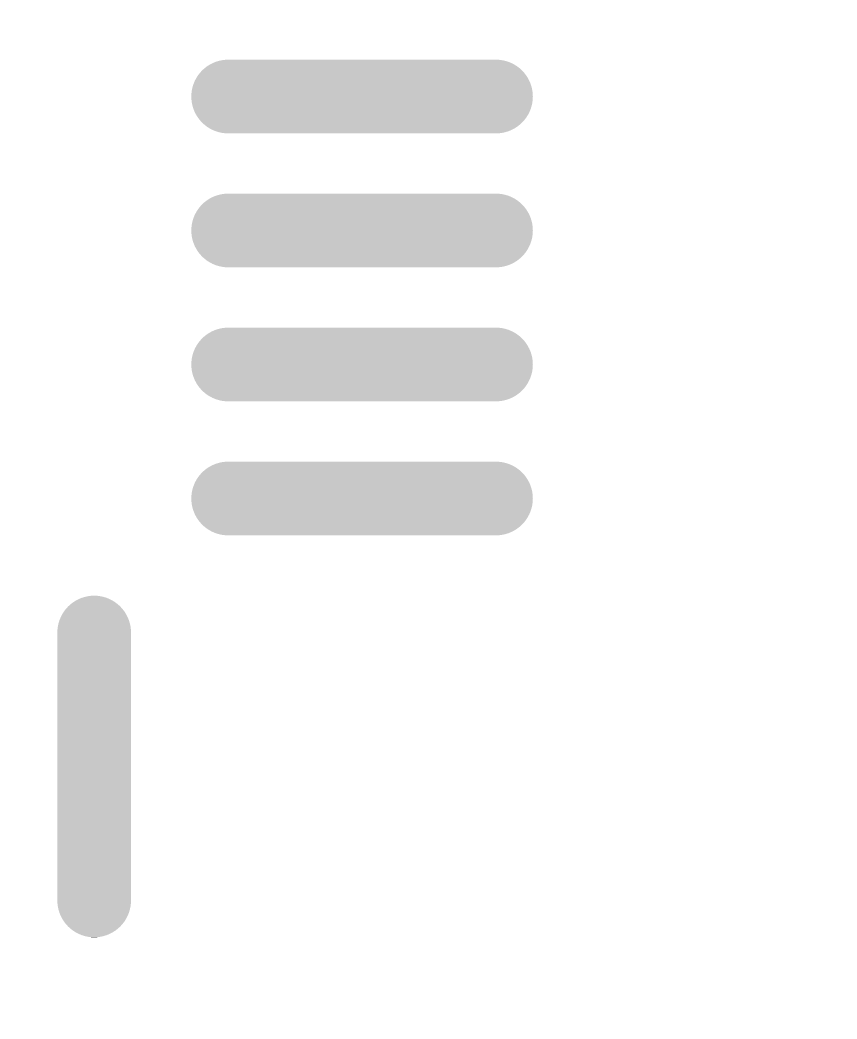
# Model space of a CAD drawing. Header units: millimetres. Extents: x 167 to 548, y -50 to 246.
# Drawn here: x 435.719 to 438.159, y 165.927 to 168.909 of the extents above; entities that cross this region are included whole.
import ezdxf

# ---------------------------------------------------------------- set-up
doc = ezdxf.new("R2010")
doc.units = ezdxf.units.MM
doc.layers.add('DIM', color=4, linetype='Continuous')
doc.dimstyles.new('ISO-25$0', dxfattribs={"dimtxt": 2.5, "dimasz": 1.2, "dimexe": 0.3, "dimexo": 0.1, "dimgap": 0.2, "dimtad": 1, "dimzin": 1, "dimdsep": 46, "dimtxsty": 'Standard', "dimcen": 0.5, "dimadec": 0, "dimazin": 0, "dimtp": 1.2, "dimtm": 1.2, "dimtfac": 1, "dimtmove": 0, "dimatfit": 3, "dimfxl": 0, "dimtolj": 1, "dimarcsym": 0})

# ---------------------------------------------------------------- blocks, each defined once
blk = doc.blocks.new('*D9')
at = {"layer": 'DEFPOINTS', "color": 0}
for p in [(475.4281, 189.245), (423.9581, 158.3138), (475.4281, 158.3138)]:
    blk.add_point(p, dxfattribs=at)
at = {"layer": 'DIM', "color": 0, "lineweight": -2}
for p, q in [((423.9581, 158.4138), (423.9581, 189.545)), ((475.4281, 158.4138), (475.4281, 189.545)), ((425.1581, 189.245), (474.2281, 189.245))]:
    blk.add_line(p, q, dxfattribs=at)
at = {"layer": 'DIM', "color": 0}
for points in [[(425.1581, 189.445), (425.1581, 189.045), (423.9581, 189.245)], [(474.2281, 189.445), (474.2281, 189.045), (475.4281, 189.245)]]:
    blk.add_solid(points, dxfattribs=at)
at = {"layer": 'DIM', "color": 0, "insert": (449.6931, 190.695), "char_height": 2.5, "attachment_point": 5}
blk.add_mtext('\\A1;51.47', dxfattribs=at)

msp = doc.modelspace()

# ---------------------------------------------------------------- linework, layer by layer
for points in [[(436.2698, 168.7652), (436.2774, 168.771), (437.2113, 168.7652), (437.2037, 168.771)], [(436.2774, 168.771), (436.2855, 168.7762), (437.2037, 168.771), (437.1956, 168.7762)], [(436.2855, 168.7762), (436.294, 168.7806), (437.1956, 168.7762), (437.1871, 168.7806)], [(436.294, 168.7806), (436.3029, 168.7843), (437.1871, 168.7806), (437.1783, 168.7843)], [(436.3029, 168.7843), (436.3121, 168.7872), (437.1783, 168.7843), (437.1691, 168.7872)], [(436.3121, 168.7872), (436.3214, 168.7892), (437.1691, 168.7872), (437.1597, 168.7892)], [(436.3214, 168.7892), (436.3309, 168.7905), (437.1597, 168.7892), (437.1502, 168.7905)], [(436.3309, 168.7905), (436.3405, 168.7909), (437.1502, 168.7905), (437.1407, 168.7909)], [(436.2453, 168.7359), (436.2504, 168.744), (437.2359, 168.7359), (437.2307, 168.744)], [(436.2504, 168.744), (436.2563, 168.7516), (437.2307, 168.744), (437.2249, 168.7516)], [(436.2504, 168.744), (436.2504, 168.744), (437.2307, 168.744)], [(436.2563, 168.7516), (436.2627, 168.7587), (437.2249, 168.7516), (437.2184, 168.7587)], [(436.2627, 168.7587), (436.2698, 168.7652), (437.2184, 168.7587), (437.2114, 168.7652)], [(436.2698, 168.7652), (436.2698, 168.7652), (437.2114, 168.7652), (437.2113, 168.7652)], [(436.2322, 168.7), (436.2343, 168.7094), (437.249, 168.7), (437.2469, 168.7094)], [(436.2343, 168.7094), (436.2372, 168.7185), (437.2469, 168.7094), (437.244, 168.7185)], [(436.2372, 168.7185), (436.2408, 168.7274), (437.244, 168.7185), (437.2403, 168.7274)], [(436.2408, 168.7274), (436.2453, 168.7359), (437.2403, 168.7274), (437.2359, 168.7359)], [(436.2305, 168.6809), (436.231, 168.6905), (437.2506, 168.6809), (437.2502, 168.6905)], [(436.231, 168.6713), (436.2305, 168.6809), (437.2502, 168.6713), (437.2506, 168.6809)], [(436.231, 168.6905), (436.2322, 168.7), (437.2502, 168.6905), (437.249, 168.7)], [(436.2322, 168.6618), (436.231, 168.6713), (437.249, 168.6618), (437.2502, 168.6713)], [(436.2343, 168.6525), (436.2322, 168.6618), (437.2469, 168.6525), (437.249, 168.6618)], [(436.2343, 168.6524), (436.2343, 168.6525), (437.2469, 168.6524), (437.2469, 168.6525)], [(436.2372, 168.6433), (436.2343, 168.6524), (437.244, 168.6433), (437.2469, 168.6524)], [(436.2408, 168.6344), (436.2372, 168.6433), (437.2403, 168.6344), (437.244, 168.6433)], [(436.2453, 168.6259), (436.2408, 168.6344), (437.2359, 168.6259), (437.2403, 168.6344)], [(436.2504, 168.6178), (436.2453, 168.6259), (437.2307, 168.6178), (437.2359, 168.6259)], [(436.2563, 168.6102), (436.2504, 168.6178), (437.2249, 168.6102), (437.2307, 168.6178)], [(436.2627, 168.6031), (436.2563, 168.6102), (437.2184, 168.6031), (437.2249, 168.6102)], [(436.2698, 168.5967), (436.2627, 168.6031), (437.2114, 168.5967), (437.2184, 168.6031)], [(436.2698, 168.5967), (436.2698, 168.5967), (437.2113, 168.5967), (437.2114, 168.5967)], [(436.2774, 168.5908), (436.2698, 168.5967), (437.2037, 168.5908), (437.2113, 168.5967)], [(436.2855, 168.5857), (436.2774, 168.5908), (437.1956, 168.5857), (437.2037, 168.5908)], [(436.294, 168.5812), (436.2855, 168.5857), (437.1871, 168.5812), (437.1956, 168.5857)], [(436.3029, 168.5776), (436.294, 168.5812), (437.1783, 168.5776), (437.1871, 168.5812)], [(436.3121, 168.5747), (436.3029, 168.5776), (437.1691, 168.5747), (437.1783, 168.5776)], [(436.3214, 168.5726), (436.3121, 168.5747), (437.1598, 168.5726), (437.1691, 168.5747)], [(436.3309, 168.5713), (436.3214, 168.5726), (437.1502, 168.5713), (437.1598, 168.5726)], [(436.3405, 168.5709), (436.3309, 168.5713), (437.1407, 168.5709), (437.1502, 168.5713)], [(436.294, 168.3808), (436.3029, 168.3845), (437.1871, 168.3808), (437.1783, 168.3845)], [(436.3029, 168.3845), (436.3121, 168.3873), (437.1783, 168.3845), (437.1691, 168.3873)], [(436.3121, 168.3873), (436.3214, 168.3894), (437.1691, 168.3873), (437.1597, 168.3894)], [(436.3214, 168.3894), (436.3309, 168.3907), (437.1597, 168.3894), (437.1502, 168.3907)], [(436.3309, 168.3907), (436.3405, 168.3911), (437.1502, 168.3907), (437.1407, 168.3911)], [(436.2504, 168.3442), (436.2563, 168.3518), (437.2307, 168.3442), (437.2249, 168.3518)], [(436.2563, 168.3518), (436.2627, 168.3589), (437.2249, 168.3518), (437.2184, 168.3589)], [(436.2627, 168.3589), (436.2698, 168.3654), (437.2184, 168.3589), (437.2114, 168.3654)], [(436.2698, 168.3654), (436.2774, 168.3712), (437.2113, 168.3654), (437.2037, 168.3712)], [(436.2698, 168.3654), (436.2698, 168.3654), (437.2114, 168.3654), (437.2113, 168.3654)], [(436.2774, 168.3712), (436.2855, 168.3764), (437.2037, 168.3712), (437.1956, 168.3764)], [(436.2855, 168.3764), (436.294, 168.3808), (437.1956, 168.3764), (437.1871, 168.3808)], [(436.2372, 168.3187), (436.2408, 168.3276), (437.244, 168.3187), (437.2403, 168.3276)], [(436.2408, 168.3276), (436.2453, 168.3361), (437.2403, 168.3276), (437.2359, 168.3361)], [(436.2453, 168.3361), (436.2504, 168.3442), (437.2359, 168.3361), (437.2307, 168.3442)], [(436.2504, 168.3442), (436.2504, 168.3442), (437.2307, 168.3442)], [(436.231, 168.2907), (436.2322, 168.3002), (437.2502, 168.2907), (437.249, 168.3002)], [(436.2322, 168.3002), (436.2343, 168.3096), (437.249, 168.3002), (437.2469, 168.3096)], [(436.2343, 168.3096), (436.2372, 168.3187), (437.2469, 168.3096), (437.244, 168.3187)], [(436.2305, 168.2811), (436.231, 168.2907), (437.2506, 168.2811), (437.2502, 168.2907)], [(436.231, 168.2715), (436.2305, 168.2811), (437.2502, 168.2715), (437.2506, 168.2811)], [(436.2322, 168.262), (436.231, 168.2715), (437.249, 168.262), (437.2502, 168.2715)], [(436.2343, 168.2526), (436.2322, 168.262), (437.2469, 168.2526), (437.249, 168.262)], [(436.2372, 168.2435), (436.2343, 168.2526), (437.244, 168.2435), (437.2469, 168.2526)], [(436.2408, 168.2346), (436.2372, 168.2435), (437.2403, 168.2346), (437.244, 168.2435)], [(436.2453, 168.2261), (436.2408, 168.2346), (437.2359, 168.2261), (437.2403, 168.2346)], [(436.2504, 168.218), (436.2453, 168.2261), (437.2307, 168.218), (437.2359, 168.2261)], [(436.2563, 168.2104), (436.2504, 168.218), (437.2249, 168.2104), (437.2307, 168.218)], [(436.2627, 168.2033), (436.2563, 168.2104), (437.2184, 168.2033), (437.2249, 168.2104)], [(436.2698, 168.1969), (436.2627, 168.2033), (437.2114, 168.1969), (437.2184, 168.2033)], [(436.2698, 168.1969), (436.2698, 168.1969), (437.2113, 168.1969), (437.2114, 168.1969)], [(436.2774, 168.191), (436.2698, 168.1969), (437.2037, 168.191), (437.2113, 168.1969)], [(436.2855, 168.1859), (436.2774, 168.191), (437.1956, 168.1859), (437.2037, 168.191)], [(436.294, 168.1814), (436.2855, 168.1859), (437.1871, 168.1814), (437.1956, 168.1859)], [(436.3029, 168.1778), (436.294, 168.1814), (437.1783, 168.1778), (437.1871, 168.1814)], [(436.3029, 168.1777), (436.3029, 168.1778), (437.1783, 168.1777), (437.1783, 168.1778)], [(436.3121, 168.1749), (436.3029, 168.1777), (437.1691, 168.1749), (437.1783, 168.1777)], [(436.3214, 168.1728), (436.3121, 168.1749), (437.1598, 168.1728), (437.1691, 168.1749)], [(436.3309, 168.1715), (436.3214, 168.1728), (437.1502, 168.1715), (437.1598, 168.1728)], [(436.3405, 168.1711), (436.3309, 168.1715), (437.1407, 168.1711), (437.1502, 168.1715)], [(436.2627, 167.9588), (436.2698, 167.9653), (437.2184, 167.9588), (437.2114, 167.9653)], [(436.2698, 167.9653), (436.2774, 167.9711), (437.2113, 167.9653), (437.2037, 167.9711)], [(436.2698, 167.9653), (436.2698, 167.9653), (437.2114, 167.9653), (437.2113, 167.9653)], [(436.2774, 167.9711), (436.2855, 167.9763), (437.2037, 167.9711), (437.1956, 167.9763)], [(436.2855, 167.9763), (436.294, 167.9807), (437.1956, 167.9763), (437.1871, 167.9807)], [(436.294, 167.9807), (436.3029, 167.9844), (437.1871, 167.9807), (437.1783, 167.9844)], [(436.3029, 167.9844), (436.3121, 167.9873), (437.1783, 167.9844), (437.1691, 167.9873)], [(436.3121, 167.9873), (436.3214, 167.9894), (437.1691, 167.9873), (437.1597, 167.9894)], [(436.3214, 167.9894), (436.3309, 167.9906), (437.1597, 167.9894), (437.1502, 167.9906)], [(436.3309, 167.9906), (436.3405, 167.991), (437.1502, 167.9906), (437.1407, 167.991)], [(436.2408, 167.9275), (436.2453, 167.936), (437.2403, 167.9275), (437.2359, 167.936)], [(436.2453, 167.936), (436.2504, 167.9441), (437.2359, 167.936), (437.2307, 167.9441)], [(436.2504, 167.9441), (436.2563, 167.9517), (437.2307, 167.9441), (437.2249, 167.9517)], [(436.2504, 167.9441), (436.2504, 167.9441), (437.2307, 167.9441)], [(436.2563, 167.9517), (436.2627, 167.9588), (437.2249, 167.9517), (437.2184, 167.9588)], [(436.2322, 167.9001), (436.2343, 167.9095), (437.249, 167.9001), (437.2469, 167.9095)], [(436.2343, 167.9095), (436.2372, 167.9187), (437.2469, 167.9095), (437.244, 167.9187)], [(436.2372, 167.9187), (436.2408, 167.9275), (437.244, 167.9187), (437.2403, 167.9275)], [(436.2305, 167.881), (436.231, 167.8906), (437.2506, 167.881), (437.2502, 167.8906)], [(436.231, 167.8715), (436.2305, 167.881), (437.2502, 167.8715), (437.2506, 167.881)], [(436.231, 167.8906), (436.2322, 167.9001), (437.2502, 167.8906), (437.249, 167.9001)], [(436.2322, 167.8619), (436.231, 167.8715), (437.249, 167.8619), (437.2502, 167.8715)], [(436.2343, 167.8526), (436.2322, 167.8619), (437.2469, 167.8526), (437.249, 167.8619)], [(436.2372, 167.8434), (436.2343, 167.8526), (437.244, 167.8434), (437.2469, 167.8526)], [(436.2408, 167.8346), (436.2372, 167.8434), (437.2403, 167.8346), (437.244, 167.8434)], [(436.2453, 167.826), (436.2408, 167.8346), (437.2359, 167.826), (437.2403, 167.8346)], [(436.2504, 167.818), (436.2453, 167.826), (437.2307, 167.818), (437.2359, 167.826)], [(436.2563, 167.8103), (436.2504, 167.818), (437.2249, 167.8103), (437.2307, 167.818)], [(436.2627, 167.8033), (436.2563, 167.8103), (437.2184, 167.8033), (437.2249, 167.8103)], [(436.2698, 167.7968), (436.2627, 167.8033), (437.2114, 167.7968), (437.2184, 167.8033)], [(436.2698, 167.7968), (436.2698, 167.7968), (437.2113, 167.7968), (437.2114, 167.7968)], [(436.2774, 167.7909), (436.2698, 167.7968), (437.2037, 167.7909), (437.2113, 167.7968)], [(436.2855, 167.7858), (436.2774, 167.7909), (437.1956, 167.7858), (437.2037, 167.7909)], [(436.294, 167.7814), (436.2855, 167.7858), (437.1871, 167.7814), (437.1956, 167.7858)], [(436.3029, 167.7777), (436.294, 167.7814), (437.1783, 167.7777), (437.1871, 167.7814)], [(436.3121, 167.7748), (436.3029, 167.7777), (437.1691, 167.7748), (437.1783, 167.7777)], [(436.3214, 167.7727), (436.3121, 167.7748), (437.1598, 167.7727), (437.1691, 167.7748)], [(436.3309, 167.7715), (436.3214, 167.7727), (437.1502, 167.7715), (437.1598, 167.7727)], [(436.3405, 167.7711), (436.3309, 167.7715), (437.1407, 167.7711), (437.1502, 167.7715)], [(436.2774, 167.5711), (436.2855, 167.5762), (437.2037, 167.5711), (437.1956, 167.5762)], [(436.2855, 167.5762), (436.294, 167.5807), (437.1956, 167.5762), (437.1871, 167.5807)], [(436.294, 167.5807), (436.3029, 167.5843), (437.1871, 167.5807), (437.1783, 167.5843)], [(436.3029, 167.5843), (436.3121, 167.5872), (437.1783, 167.5843), (437.1691, 167.5872)], [(436.3121, 167.5872), (436.3214, 167.5893), (437.1691, 167.5872), (437.1597, 167.5893)], [(436.3214, 167.5893), (436.3309, 167.5905), (437.1597, 167.5893), (437.1502, 167.5905)], [(436.3309, 167.5905), (436.3405, 167.591), (437.1502, 167.5905), (437.1407, 167.591)], [(436.2504, 167.5441), (436.2563, 167.5517), (437.2307, 167.5441), (437.2249, 167.5517)], [(436.2563, 167.5517), (436.2627, 167.5587), (437.2249, 167.5517), (437.2184, 167.5587)], [(436.2627, 167.5587), (436.2698, 167.5652), (437.2184, 167.5587), (437.2114, 167.5652)], [(436.2698, 167.5652), (436.2774, 167.5711), (437.2113, 167.5652), (437.2037, 167.5711)], [(436.2698, 167.5652), (436.2698, 167.5652), (437.2114, 167.5652), (437.2113, 167.5652)], [(436.2343, 167.5094), (436.2372, 167.5186), (437.2469, 167.5094), (437.244, 167.5186)], [(436.2372, 167.5186), (436.2408, 167.5275), (437.244, 167.5186), (437.2403, 167.5275)], [(436.2408, 167.5275), (436.2453, 167.536), (437.2403, 167.5275), (437.2359, 167.536)], [(436.2453, 167.536), (436.2504, 167.5441), (437.2359, 167.536), (437.2307, 167.5441)], [(436.2504, 167.5441), (436.2504, 167.5441), (437.2307, 167.5441)], [(436.2305, 167.481), (436.231, 167.4906), (437.2506, 167.481), (437.2502, 167.4906)], [(436.231, 167.4906), (436.2322, 167.5001), (437.2502, 167.4906), (437.249, 167.5001)], [(436.2322, 167.5001), (436.2343, 167.5094), (437.249, 167.5001), (437.2469, 167.5094)], [(436.231, 167.4714), (436.2305, 167.481), (437.2502, 167.4714), (437.2506, 167.481)], [(436.2322, 167.4619), (436.231, 167.4714), (437.249, 167.4619), (437.2502, 167.4714)], [(436.2343, 167.4525), (436.2322, 167.4619), (437.2469, 167.4525), (437.249, 167.4619)], [(436.2372, 167.4434), (436.2343, 167.4525), (437.244, 167.4434), (437.2469, 167.4525)], [(436.2408, 167.4345), (436.2372, 167.4434), (437.2403, 167.4345), (437.244, 167.4434)], [(436.2453, 167.426), (436.2408, 167.4345), (437.2359, 167.426), (437.2403, 167.4345)], [(436.2504, 167.4179), (436.2453, 167.426), (437.2307, 167.4179), (437.2359, 167.426)], [(436.2563, 167.4103), (436.2504, 167.4179), (437.2249, 167.4103), (437.2307, 167.4179)], [(436.2627, 167.4032), (436.2563, 167.4103), (437.2184, 167.4032), (437.2249, 167.4103)], [(436.2698, 167.3967), (436.2627, 167.4032), (437.2114, 167.3967), (437.2184, 167.4032)], [(436.2698, 167.3967), (436.2698, 167.3967), (437.2113, 167.3967), (437.2114, 167.3967)], [(436.2774, 167.3909), (436.2698, 167.3967), (437.2037, 167.3909), (437.2113, 167.3967)], [(436.2855, 167.3857), (436.2774, 167.3909), (437.1956, 167.3857), (437.2037, 167.3909)], [(436.294, 167.3813), (436.2855, 167.3857), (437.1871, 167.3813), (437.1956, 167.3857)], [(436.3029, 167.3776), (436.294, 167.3813), (437.1783, 167.3776), (437.1871, 167.3813)], [(436.3121, 167.3747), (436.3029, 167.3776), (437.1691, 167.3747), (437.1783, 167.3776)], [(436.3214, 167.3727), (436.3121, 167.3747), (437.1598, 167.3727), (437.1691, 167.3747)], [(436.3309, 167.3714), (436.3214, 167.3727), (437.1502, 167.3714), (437.1598, 167.3727)], [(436.3405, 167.371), (436.3309, 167.3714), (437.1407, 167.371), (437.1502, 167.3714)], [(435.912, 167.1871), (435.9214, 167.1892), (435.9689, 167.1871), (435.9596, 167.1892)], [(435.9214, 167.1892), (435.9309, 167.1905), (435.9596, 167.1892), (435.95, 167.1905)], [(435.9309, 167.1905), (435.9405, 167.1909), (435.95, 167.1905), (435.9405, 167.1909)], [(435.8562, 167.1516), (435.8627, 167.1587), (436.0247, 167.1516), (436.0182, 167.1587)], [(435.8627, 167.1587), (435.8698, 167.1652), (436.0182, 167.1587), (436.0112, 167.1652)], [(435.8698, 167.1652), (435.8774, 167.171), (436.0112, 167.1652), (436.0035, 167.171)], [(435.8774, 167.171), (435.8855, 167.1762), (436.0035, 167.171), (435.9955, 167.1762)], [(435.8855, 167.1762), (435.894, 167.1806), (435.9954, 167.1762), (435.9869, 167.1806)], [(435.8855, 167.1762), (435.8855, 167.1762), (435.9955, 167.1762), (435.9954, 167.1762)], [(435.894, 167.1806), (435.9028, 167.1843), (435.9869, 167.1806), (435.9781, 167.1843)], [(435.9028, 167.1843), (435.912, 167.1871), (435.9781, 167.1843), (435.9689, 167.1871)], [(435.8408, 167.1274), (435.8452, 167.1359), (436.0401, 167.1274), (436.0357, 167.1359)], [(435.8452, 167.1359), (435.8504, 167.144), (436.0357, 167.1359), (436.0306, 167.144)], [(435.8504, 167.144), (435.8562, 167.1516), (436.0306, 167.144), (436.0247, 167.1516)], [(435.8504, 167.144), (435.8504, 167.144), (436.0306, 167.144)], [(435.8309, 167.0905), (435.8321, 167.1), (436.05, 167.0905), (436.0488, 167.1)], [(435.8321, 167.1), (435.8342, 167.1094), (436.0488, 167.1), (436.0467, 167.1094)], [(435.8342, 167.1094), (435.8371, 167.1185), (436.0467, 167.1094), (436.0438, 167.1185)], [(435.8371, 167.1185), (435.8408, 167.1274), (436.0438, 167.1185), (436.0401, 167.1274)], [(435.8305, 167.0809), (435.8309, 167.0905), (436.0504, 167.0809), (436.05, 167.0905)], [(435.8305, 166.281), (435.8305, 167.0809), (436.0504, 166.281), (436.0504, 167.0809)], [(435.8309, 166.2714), (435.8305, 166.281), (436.05, 166.2714), (436.0504, 166.281)], [(435.8321, 166.2619), (435.8309, 166.2714), (436.0488, 166.2619), (436.05, 166.2714)], [(435.8342, 166.2526), (435.8321, 166.2619), (436.0467, 166.2526), (436.0488, 166.2619)], [(435.8371, 166.2434), (435.8342, 166.2526), (436.0438, 166.2434), (436.0467, 166.2526)], [(435.8408, 166.2345), (435.8371, 166.2434), (436.0401, 166.2345), (436.0438, 166.2434)], [(435.8452, 166.226), (435.8408, 166.2345), (436.0357, 166.226), (436.0401, 166.2345)], [(435.8504, 166.2179), (435.8452, 166.226), (436.0306, 166.2179), (436.0357, 166.226)], [(435.8504, 166.2179), (435.8504, 166.2179), (436.0305, 166.2179), (436.0306, 166.2179)], [(435.8562, 166.2103), (435.8504, 166.2179), (436.0247, 166.2103), (436.0305, 166.2179)], [(435.8627, 166.2033), (435.8562, 166.2103), (436.0182, 166.2033), (436.0247, 166.2103)], [(435.8698, 166.1968), (435.8627, 166.2033), (436.0112, 166.1968), (436.0182, 166.2033)], [(435.8698, 166.1968), (435.8698, 166.1968), (436.0111, 166.1968), (436.0112, 166.1968)], [(435.8774, 166.1909), (435.8698, 166.1968), (436.0035, 166.1909), (436.0111, 166.1968)], [(435.8855, 166.1858), (435.8774, 166.1909), (435.9954, 166.1858), (436.0035, 166.1909)], [(435.894, 166.1814), (435.8855, 166.1858), (435.9869, 166.1814), (435.9954, 166.1858)], [(435.9028, 166.1777), (435.894, 166.1814), (435.9781, 166.1777), (435.9869, 166.1814)], [(435.912, 166.1748), (435.9028, 166.1777), (435.9689, 166.1748), (435.9781, 166.1777)], [(435.9214, 166.1727), (435.912, 166.1748), (435.9596, 166.1727), (435.9689, 166.1748)], [(435.9309, 166.1715), (435.9214, 166.1727), (435.95, 166.1715), (435.9596, 166.1727)], [(435.9405, 166.171), (435.9309, 166.1715), (435.9405, 166.171), (435.95, 166.1715)]]:
    msp.add_solid(points)

# ---------------------------------------------------------------- dimensions: what is measured, and where the dimension line sits
at = {"layer": 'DIM'}
dim = msp.add_linear_dim(base=(475.4281, 189.245), p1=(423.9581, 158.3138), p2=(475.4281, 158.3138), dimstyle='ISO-25$0', dxfattribs=at)
dim.commit()
dim.dimension.update_dxf_attribs({"geometry": '*D9', "text_midpoint": (449.6931, 190.695)})

doc.saveas('drawing.dxf')
